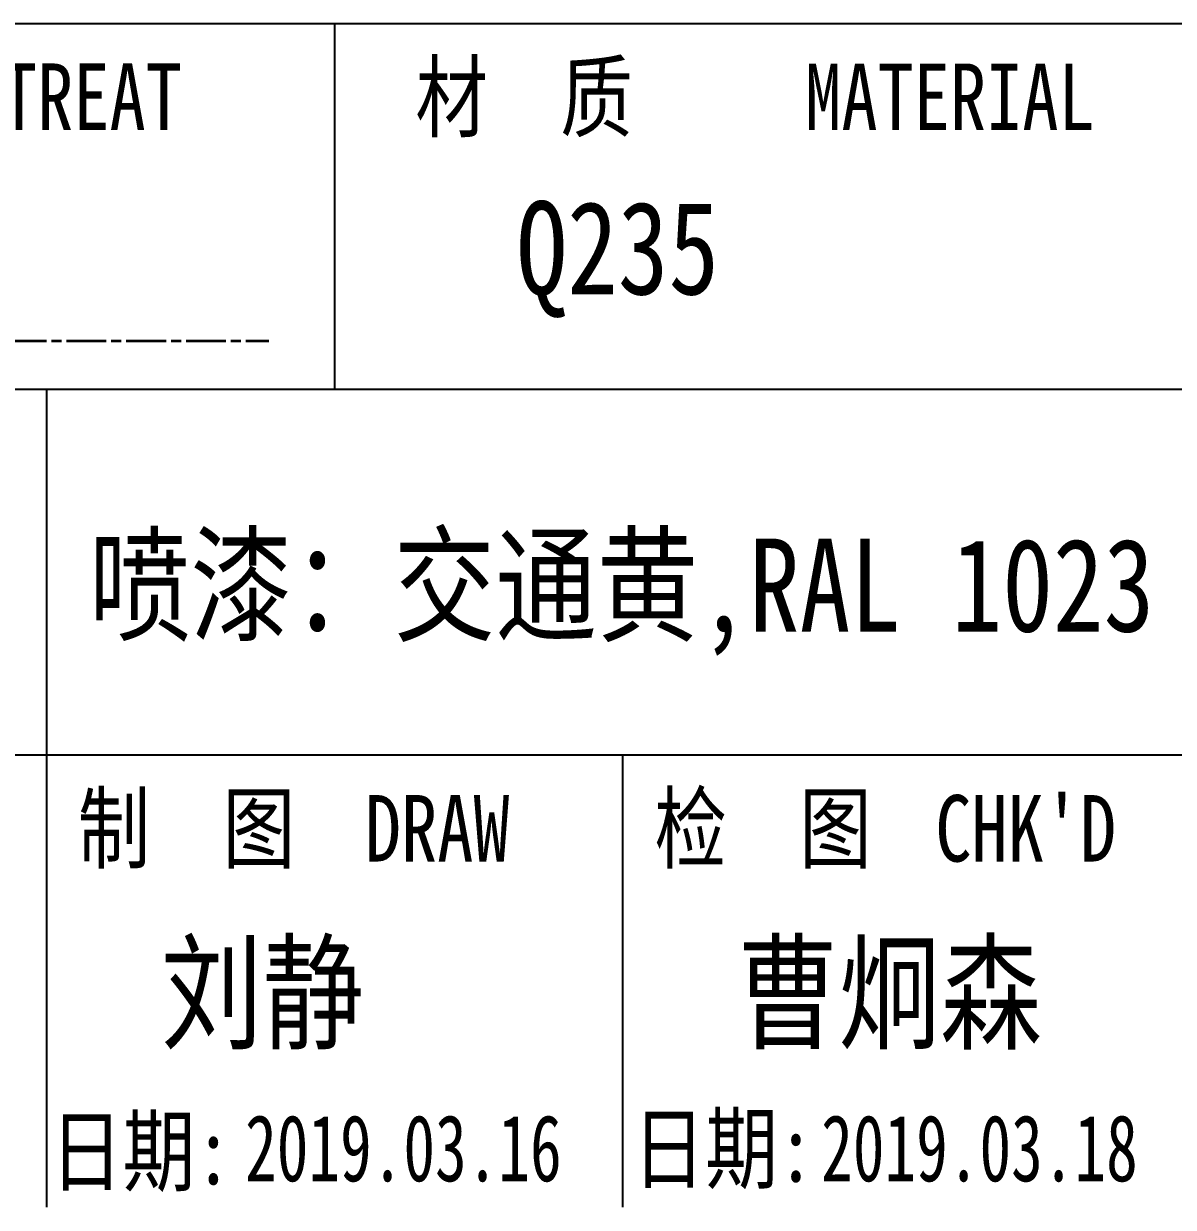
# Model space of a CAD drawing. Header units: millimetres. Extents: x 56439 to 57374, y -28702 to -27698.
# Drawn here: x 56992.3 to 57078.7, y -28626.2 to -28537.2 of the extents above; entities that cross this region are included whole.
import ezdxf
from ezdxf.enums import TextEntityAlignment as Align

# ---------------------------------------------------------------- set-up
doc = ezdxf.new("R2010")
doc.units = ezdxf.units.MM
doc.header["$LTSCALE"] = 0.5
doc.linetypes.add('AM_ISO08W050x2', pattern=[9, 6, -0.75, 1.5, -0.75])
for name, color, linetype in [('图\\M+19E79\\M+195B6\\M+18E9A', 7, 'Continuous'), ('材质', 7, 'Continuous'), ('表面处理', 7, 'Continuous')]:
    doc.layers.add(name, color=color, linetype=linetype)
doc.layers.add('图框', color=7, linetype='Continuous', lineweight=18)
doc.layers.add('粗点划线', color=6, linetype='AM_ISO08W050x2', lineweight=35)
doc.styles.add('国标', font='simfang.ttf', dxfattribs={"width": 0.8})

# ---------------------------------------------------------------- blocks, each defined once
blk = doc.blocks.new('GZDEH零件A3图框V01版')
at = {"layer": '图\\M+19E79\\M+195B6\\M+18E9A', "color": 7}
blk.add_line((3272.49, -1788.461), (3092.49, -1788.461), dxfattribs=at)
at = {"layer": '图\\M+19E79\\M+195B6\\M+18E9A', "color": 9}
for p, q in [((3272.49, -1788.461), (3092.49, -1788.461)), ((3124.99, -1788.461), (3124.99, -1802.211)), ((3181.99, -1802.211), (3092.49, -1802.211)), ((3114.17, -1802.211), (3114.17, -1815.961)), ((3181.99, -1815.961), (3092.49, -1815.961)), ((3114.17, -1815.961), (3114.17, -1832.961)), ((3114.17, -1815.961), (3114.17, -1832.961)), ((3135.83, -1815.961), (3135.83, -1832.961)), ((3135.83, -1815.961), (3135.83, -1832.961))]:
    blk.add_line(p, q, dxfattribs=at)
at = {"layer": '图\\M+19E79\\M+195B6\\M+18E9A', "color": 9, "style": '国标', "width": 0.8}
for s, p in [('材  质', (3128.037, -1792.46)), ("CHK'D", (3147.583, -1819.96)), (' DRAW', (3124.776, -1819.96))]:
    blk.add_text(s, height=2.5, dxfattribs=at).set_placement(p)
for s, p in [('HEAT TREAT', (3112.454, -1792.456)), ('MATERIAL', (3148.136, -1792.46)), ('制  图', (3119.431, -1819.96)), ('检  图', (3141.11, -1819.96)), ('日期:', (3117.713, -1832.097)), ('日期:', (3139.616, -1831.999))]:
    blk.add_text(s, height=2.5, dxfattribs=at).set_placement(p, align=Align.CENTER)
blk = doc.blocks.new('DEH A3')
at = {"layer": '图框'}
blk.add_blockref('GZDEH零件A3图框V01版', (-2857.49, 1846.461), dxfattribs=at)

msp = doc.modelspace()

# ---------------------------------------------------------------- linework, layer by layer
at = {"layer": '粗点划线', "linetype": 'AM_ISO08W050x2'}
msp.add_line((56954.986, -28561.071), (57010.708, -28561.071), dxfattribs=at)

# ---------------------------------------------------------------- block references
at = {"layer": '图框', "xscale": 2, "yscale": 2, "zscale": 2}
msp.add_blockref('DEH A3', (56480.637, -28653.214), dxfattribs=at)

# ---------------------------------------------------------------- texts
at = {"layer": '图\\M+19E79\\M+195B6\\M+18E9A', "color": 3, "style": '国标'}
for s, height, width, p in [('刘静', 7, 0.8, (57002.593, -28613.581)), ('曹炯森', 7, 0.8, (57045.913, -28613.581)), ('2019.03.16', 5, 0.7, (57008.923, -28624.254)), ('2019.03.18', 5, 0.7, (57052.243, -28624.254))]:
    msp.add_text(s, height=height, dxfattribs=dict(at, width=width)).set_placement(p)
at = {"layer": '材质', "color": 3, "style": '国标', "width": 0.8}
msp.add_text('Q235', height=7, dxfattribs=at).set_placement((57036.953, -28557.574), align=Align.CENTER)
at = {"layer": '表面处理', "color": 3, "style": '国标', "width": 0.8}
msp.add_text('喷漆：交通黄,RAL 1023', height=7, dxfattribs=at).set_placement((57037.237, -28582.927), align=Align.CENTER)

doc.saveas('drawing.dxf')
